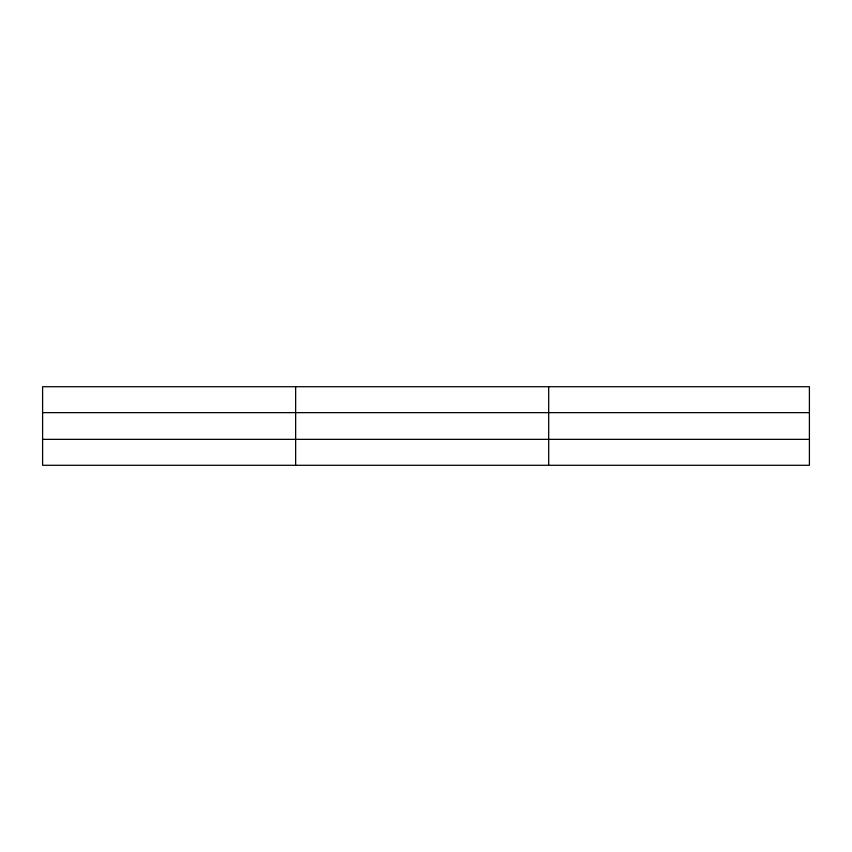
<?xml version="1.0" encoding="UTF-8"?>
<svg xmlns="http://www.w3.org/2000/svg" width="852" height="852" viewBox="0 0 852 852"><rect width="100%" height="100%" fill="white"/><g stroke="black" fill="none" stroke-linecap="round" stroke-linejoin="round"><path stroke-width="1.28" d="M295.644 386.712L295.644 465.288M548.688 386.712L548.688 465.288M809.4 439.355L809.4 465.288L42.6 465.288L42.6 386.712L809.4 386.712L809.4 439.355L42.6 439.355M42.6 412.645L809.4 412.645"/></g></svg>
